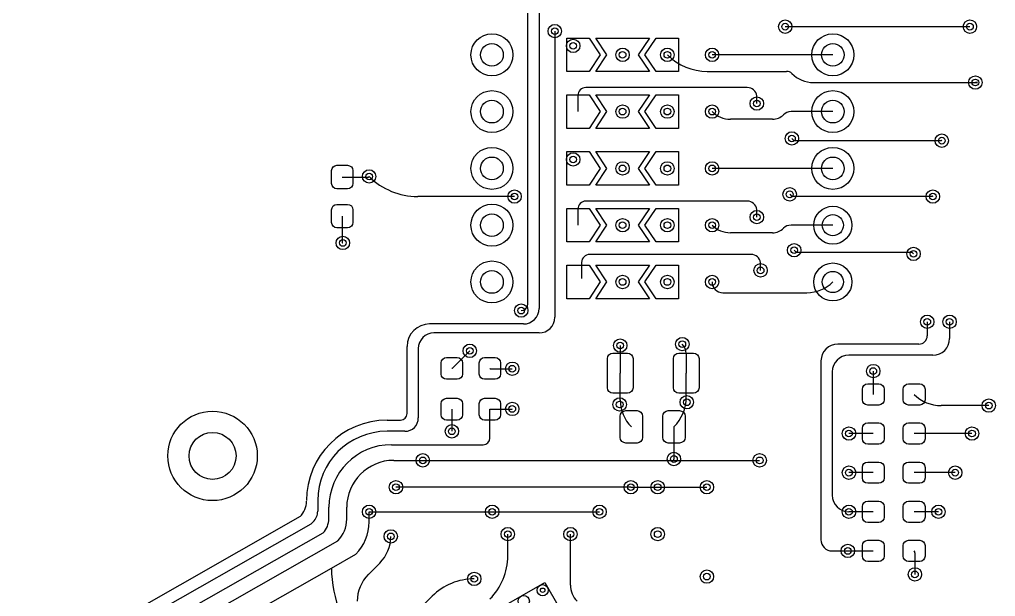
# Model space of a CAD drawing. Header units: millimetres. Extents: x -171 to 83, y -111 to 20.
# Drawn here: x -152.53 to -108.9, y -62.27 to -36.46 of the extents above; entities that cross this region are included whole.
import ezdxf

# ---------------------------------------------------------------- set-up
doc = ezdxf.new("R2010")
doc.units = ezdxf.units.MM
doc.layers.add('livello 6', color=18, linetype='Continuous', lineweight=25, true_color=0x000000)

msp = doc.modelspace()

# ---------------------------------------------------------------- linework, layer by layer
at = {"layer": 'livello 6', "color": 133, "true_color": 0x37cbcb, "flags": 128}
for points in [[(-129.7985, -49.1835), (-129.7985, -11.9835)], [(-129.2985, -32.3835), (-129.2985, -49.3835)], [(-128.5985, -36.9835), (-128.5985, -49.7829)], [(-118.2985, -36.7835), (-110.0397, -36.7835)], [(-126.5665, -38.0435), (-127.0665, -38.7935), (-128.0665, -38.7935), (-128.0665, -37.2935), (-127.0665, -37.2935), (-126.5665, -38.0435)], [(-124.8665, -38.0435), (-124.3665, -38.7935), (-126.7665, -38.7935), (-126.2665, -38.0435), (-126.7665, -37.2935), (-124.3665, -37.2935), (-124.8665, -38.0435)], [(-124.5665, -38.0435), (-124.0665, -37.2935), (-123.0665, -37.2935), (-123.0665, -38.7935), (-124.0665, -38.7935), (-124.5665, -38.0435)], [(-116.1685, -38.0435), (-121.5665, -38.0435)], [(-121.78, -38.7835), (-118.24, -38.7835)], [(-119.9915, -39.5085), (-127.2088, -39.5085)], [(-117.0329, -39.2835), (-109.6985, -39.2835)], [(-109.6985, -39.2835), (-109.798, -39.2835)], [(-126.5665, -40.5835), (-127.0665, -41.3335), (-128.0665, -41.3335), (-128.0665, -39.8335), (-127.0665, -39.8335), (-126.5665, -40.5835)], [(-127.5665, -39.8662), (-127.5665, -40.5835)], [(-124.8665, -40.5835), (-124.3665, -41.3335), (-126.7665, -41.3335), (-126.2665, -40.5835), (-126.7665, -39.8335), (-124.3665, -39.8335), (-124.8665, -40.5835)], [(-124.5665, -40.5835), (-124.0665, -39.8335), (-123.0665, -39.8335), (-123.0665, -41.3335), (-124.0665, -41.3335), (-124.5665, -40.5835)], [(-119.5678, -40.2222), (-119.5678, -39.8777)], [(-119.5665, -40.2235), (-119.5678, -40.2222)], [(-120.0765, -40.9235), (-120.7457, -40.9235)], [(-118.8594, -40.9235), (-120.0765, -40.9235)], [(-116.1685, -40.5835), (-118.0386, -40.5835)], [(-117.9985, -41.7835), (-117.9107, -41.8713)], [(-117.9107, -41.8713), (-111.328, -41.8713)], [(-126.5665, -43.1235), (-127.0665, -43.8735), (-128.0665, -43.8735), (-128.0665, -42.3735), (-127.0665, -42.3735), (-126.5665, -43.1235)], [(-124.8665, -43.1235), (-124.3665, -43.8735), (-126.7665, -43.8735), (-126.2665, -43.1235), (-126.7665, -42.3735), (-124.3665, -42.3735), (-124.8665, -43.1235)], [(-124.5665, -43.1235), (-124.0665, -42.3735), (-123.0665, -42.3735), (-123.0665, -43.8735), (-124.0665, -43.8735), (-124.5665, -43.1235)], [(-138.336, -44.0335), (-138.4269, -44.0154), (-138.504, -43.9639), (-138.5555, -43.8869), (-138.5735, -43.796), (-138.5735, -43.221), (-138.5555, -43.1301), (-138.504, -43.0531), (-138.4269, -43.0016), (-138.336, -42.9835), (-137.861, -42.9835), (-137.7702, -43.0016), (-137.6931, -43.0531), (-137.6416, -43.1301), (-137.6235, -43.221), (-137.6235, -43.796), (-137.6416, -43.8869), (-137.6931, -43.9639), (-137.7702, -44.0154), (-137.861, -44.0335), (-138.336, -44.0335)], [(-116.1685, -43.1235), (-121.5665, -43.1235)], [(-138.0985, -43.5085), (-136.9235, -43.5085)], [(-130.3985, -44.3835), (-134.7258, -44.3835)], [(-118.0985, -44.2835), (-118.0187, -44.3633)], [(-118.0187, -44.3633), (-111.7187, -44.3633)], [(-138.336, -45.7835), (-138.4269, -45.7654), (-138.504, -45.7139), (-138.5555, -45.6369), (-138.5735, -45.546), (-138.5735, -44.971), (-138.5555, -44.8801), (-138.504, -44.8031), (-138.4269, -44.7516), (-138.336, -44.7335), (-137.861, -44.7335), (-137.7702, -44.7516), (-137.6931, -44.8031), (-137.6416, -44.8801), (-137.6235, -44.971), (-137.6235, -45.546), (-137.6416, -45.6369), (-137.6931, -45.7139), (-137.7702, -45.7654), (-137.861, -45.7835), (-138.336, -45.7835)], [(-126.5665, -45.6635), (-127.0665, -46.4135), (-128.0665, -46.4135), (-128.0665, -44.9135), (-127.0665, -44.9135), (-126.5665, -45.6635)], [(-119.9915, -44.5885), (-127.2088, -44.5885)], [(-124.8665, -45.6635), (-124.3665, -46.4135), (-126.7665, -46.4135), (-126.2665, -45.6635), (-126.7665, -44.9135), (-124.3665, -44.9135), (-124.8665, -45.6635)], [(-124.5665, -45.6635), (-124.0665, -44.9135), (-123.0665, -44.9135), (-123.0665, -46.4135), (-124.0665, -46.4135), (-124.5665, -45.6635)], [(-138.0985, -45.2585), (-138.0985, -46.4335)], [(-127.5665, -44.9462), (-127.5665, -45.6635)], [(-119.5678, -45.3022), (-119.5678, -44.9577)], [(-119.5665, -45.3035), (-119.5678, -45.3022)], [(-116.1685, -45.6635), (-118.0386, -45.6635)], [(-120.0765, -46.0035), (-120.7457, -46.0035)], [(-118.8594, -46.0035), (-120.0765, -46.0035)], [(-119.8223, -46.9698), (-127.0396, -46.9698)], [(-117.7985, -46.8835), (-117.8985, -46.7835)], [(-112.6228, -46.8835), (-117.7985, -46.8835)], [(-112.5607, -46.9456), (-112.6228, -46.8835)], [(-126.5665, -48.2035), (-127.0665, -48.9535), (-128.0665, -48.9535), (-128.0665, -47.4535), (-127.0665, -47.4535), (-126.5665, -48.2035)], [(-127.3973, -47.3275), (-127.3973, -48.0448)], [(-124.8665, -48.2035), (-124.3665, -48.9535), (-126.7665, -48.9535), (-126.2665, -48.2035), (-126.7665, -47.4535), (-124.3665, -47.4535), (-124.8665, -48.2035)], [(-124.5665, -48.2035), (-124.0665, -47.4535), (-123.0665, -47.4535), (-123.0665, -48.9535), (-124.0665, -48.9535), (-124.5665, -48.2035)], [(-119.3985, -47.6835), (-119.3985, -47.339)], [(-119.3973, -47.6848), (-119.3985, -47.6835)], [(-121.0865, -48.6835), (-117.3274, -48.6835)], [(-129.9985, -50.0835), (-134.1985, -50.0835)], [(-111.9485, -49.9835), (-111.9485, -50.607)], [(-110.9485, -49.9835), (-110.9485, -50.7335)], [(-129.2992, -50.4835), (-133.9985, -50.4835)], [(-112.325, -50.9835), (-115.9485, -50.9835)], [(-135.1985, -54.0835), (-135.1985, -51.0835)], [(-134.6985, -51.1835), (-134.6985, -54.2835)], [(-132.3985, -51.2835), (-133.186, -52.071)], [(-125.0985, -52.9335), (-125.1176, -53.0292), (-125.1718, -53.1103), (-125.2529, -53.1645), (-125.3485, -53.1835), (-125.9985, -53.1835), (-126.0942, -53.1645), (-126.1753, -53.1103), (-126.2295, -53.0292), (-126.2485, -52.9335), (-126.2485, -51.6335), (-126.2295, -51.5378), (-126.1753, -51.4567), (-126.0942, -51.4025), (-125.9985, -51.3835), (-125.3485, -51.3835), (-125.2529, -51.4025), (-125.1718, -51.4567), (-125.1176, -51.5378), (-125.0985, -51.6335), (-125.0985, -52.9335)], [(-125.6735, -51.0474), (-125.6735, -52.2835)], [(-122.1485, -52.9335), (-122.1676, -53.0292), (-122.2218, -53.1103), (-122.3029, -53.1645), (-122.3985, -53.1835), (-123.0485, -53.1835), (-123.1442, -53.1645), (-123.2253, -53.1103), (-123.2795, -53.0292), (-123.2985, -52.9335), (-123.2985, -51.6335), (-123.2795, -51.5378), (-123.2253, -51.4567), (-123.1442, -51.4025), (-123.0485, -51.3835), (-122.3985, -51.3835), (-122.3029, -51.4025), (-122.2218, -51.4567), (-122.1676, -51.5378), (-122.1485, -51.6335), (-122.1485, -52.9335)], [(-122.7235, -51.406), (-122.7235, -52.2835)], [(-133.436, -52.5585), (-133.5269, -52.5404), (-133.604, -52.4889), (-133.6555, -52.4119), (-133.6735, -52.321), (-133.6735, -51.821), (-133.6555, -51.7301), (-133.604, -51.6531), (-133.5269, -51.6016), (-133.436, -51.5835), (-132.961, -51.5835), (-132.8702, -51.6016), (-132.7931, -51.6531), (-132.7416, -51.7301), (-132.7235, -51.821), (-132.7235, -52.321), (-132.7416, -52.4119), (-132.7931, -52.4889), (-132.8702, -52.5404), (-132.961, -52.5585), (-133.436, -52.5585)], [(-131.736, -52.5585), (-131.8269, -52.5404), (-131.904, -52.4889), (-131.9555, -52.4119), (-131.9735, -52.321), (-131.9735, -51.821), (-131.9555, -51.7301), (-131.904, -51.6531), (-131.8269, -51.6016), (-131.736, -51.5835), (-131.261, -51.5835), (-131.1702, -51.6016), (-131.0931, -51.6531), (-131.0416, -51.7301), (-131.0235, -51.821), (-131.0235, -52.321), (-131.0416, -52.4119), (-131.0931, -52.4889), (-131.1702, -52.5404), (-131.261, -52.5585), (-131.736, -52.5585)], [(-116.6985, -51.7335), (-116.6985, -59.7335)], [(-114.4485, -51.4835), (-115.4557, -51.4835)], [(-111.6985, -51.4835), (-114.4485, -51.4835)], [(-133.186, -52.071), (-133.1985, -52.071)], [(-131.4985, -52.071), (-131.486, -52.0835)], [(-131.486, -52.0835), (-130.4985, -52.0835)], [(-125.6735, -53.4764), (-125.6735, -52.2835)], [(-122.7235, -53.3557), (-122.7235, -52.2835)], [(-116.1985, -52.2264), (-116.1985, -57.7335)], [(-114.361, -52.1892), (-114.361, -53.2335)], [(-113.8735, -53.471), (-113.8916, -53.5619), (-113.9431, -53.6389), (-114.0202, -53.6904), (-114.111, -53.7085), (-114.611, -53.7085), (-114.7019, -53.6904), (-114.779, -53.6389), (-114.8305, -53.5619), (-114.8485, -53.471), (-114.8485, -52.996), (-114.8305, -52.9051), (-114.779, -52.8281), (-114.7019, -52.7766), (-114.611, -52.7585), (-114.111, -52.7585), (-114.0202, -52.7766), (-113.9431, -52.8281), (-113.8916, -52.9051), (-113.8735, -52.996), (-113.8735, -53.471)], [(-112.0485, -53.471), (-112.0666, -53.5619), (-112.1181, -53.6389), (-112.1952, -53.6904), (-112.286, -53.7085), (-112.786, -53.7085), (-112.8769, -53.6904), (-112.954, -53.6389), (-113.0055, -53.5619), (-113.0235, -53.471), (-113.0235, -52.996), (-113.0055, -52.9051), (-112.954, -52.8281), (-112.8769, -52.7766), (-112.786, -52.7585), (-112.286, -52.7585), (-112.1952, -52.7766), (-112.1181, -52.8281), (-112.0666, -52.9051), (-112.0485, -52.996), (-112.0485, -53.471)], [(-133.436, -54.3835), (-133.5269, -54.3654), (-133.604, -54.3139), (-133.6555, -54.2369), (-133.6735, -54.146), (-133.6735, -53.646), (-133.6555, -53.5551), (-133.604, -53.4781), (-133.5269, -53.4266), (-133.436, -53.4085), (-132.961, -53.4085), (-132.8702, -53.4266), (-132.7931, -53.4781), (-132.7416, -53.5551), (-132.7235, -53.646), (-132.7235, -54.146), (-132.7416, -54.2369), (-132.7931, -54.3139), (-132.8702, -54.3654), (-132.961, -54.3835), (-133.436, -54.3835)], [(-131.736, -54.3835), (-131.8269, -54.3654), (-131.904, -54.3139), (-131.9555, -54.2369), (-131.9735, -54.146), (-131.9735, -53.646), (-131.9555, -53.5551), (-131.904, -53.4781), (-131.8269, -53.4266), (-131.736, -53.4085), (-131.261, -53.4085), (-131.1702, -53.4266), (-131.0931, -53.4781), (-131.0416, -53.5551), (-131.0235, -53.646), (-131.0235, -54.146), (-131.0416, -54.2369), (-131.0931, -54.3139), (-131.1702, -54.3654), (-131.261, -54.3835), (-131.736, -54.3835)], [(-133.1985, -53.896), (-133.1985, -54.8835)], [(-131.4985, -55.1835), (-131.4985, -53.896)], [(-131.4985, -53.896), (-130.511, -53.896)], [(-130.511, -53.896), (-130.4985, -53.8835)], [(-124.6735, -55.1585), (-124.6926, -55.2542), (-124.7468, -55.3353), (-124.8279, -55.3895), (-124.9235, -55.4085), (-125.4235, -55.4085), (-125.5192, -55.3895), (-125.6003, -55.3353), (-125.6545, -55.2542), (-125.6735, -55.1585), (-125.6735, -54.2085), (-125.6545, -54.1128), (-125.6003, -54.0317), (-125.5192, -53.9775), (-125.4235, -53.9585), (-124.9235, -53.9585), (-124.8279, -53.9775), (-124.7468, -54.0317), (-124.6926, -54.1128), (-124.6735, -54.2085), (-124.6735, -55.1585)], [(-122.7735, -55.1585), (-122.7926, -55.2542), (-122.8468, -55.3353), (-122.9279, -55.3895), (-123.0235, -55.4085), (-123.5235, -55.4085), (-123.6192, -55.3895), (-123.7003, -55.3353), (-123.7545, -55.2542), (-123.7735, -55.1585), (-123.7735, -54.2085), (-123.7545, -54.1128), (-123.7003, -54.0317), (-123.6192, -53.9775), (-123.5235, -53.9585), (-123.0235, -53.9585), (-122.9279, -53.9775), (-122.8468, -54.0317), (-122.7926, -54.1128), (-122.7735, -54.2085), (-122.7735, -55.1585)], [(-109.1985, -53.7335), (-111.3289, -53.7335)], [(-136.0985, -54.3835), (-135.4985, -54.3835)], [(-113.8735, -55.221), (-113.8916, -55.3119), (-113.9431, -55.3889), (-114.0202, -55.4404), (-114.111, -55.4585), (-114.611, -55.4585), (-114.7019, -55.4404), (-114.779, -55.3889), (-114.8305, -55.3119), (-114.8485, -55.221), (-114.8485, -54.746), (-114.8305, -54.6551), (-114.779, -54.5781), (-114.7019, -54.5266), (-114.611, -54.5085), (-114.111, -54.5085), (-114.0202, -54.5266), (-113.9431, -54.5781), (-113.8916, -54.6551), (-113.8735, -54.746), (-113.8735, -55.221)], [(-112.0485, -55.221), (-112.0666, -55.3119), (-112.1181, -55.3889), (-112.1952, -55.4404), (-112.286, -55.4585), (-112.786, -55.4585), (-112.8769, -55.4404), (-112.954, -55.3889), (-113.0055, -55.3119), (-113.0235, -55.221), (-113.0235, -54.746), (-113.0055, -54.6551), (-112.954, -54.5781), (-112.8769, -54.5266), (-112.786, -54.5085), (-112.286, -54.5085), (-112.1952, -54.5266), (-112.1181, -54.5781), (-112.0666, -54.6551), (-112.0485, -54.746), (-112.0485, -55.221)], [(-135.2985, -54.8835), (-136.0985, -54.8835)], [(-123.2735, -54.6835), (-123.2735, -56.1231)], [(-114.361, -54.9835), (-115.4485, -54.9835)], [(-109.9485, -54.9835), (-112.536, -54.9835)], [(-135.8985, -55.4835), (-131.7985, -55.4835)], [(-135.7985, -56.1835), (-134.4985, -56.1835)], [(-134.4985, -56.1835), (-123.2985, -56.1835)], [(-123.2985, -56.1835), (-119.44, -56.1835)], [(-113.8735, -56.971), (-113.8916, -57.0619), (-113.9431, -57.1389), (-114.0202, -57.1904), (-114.111, -57.2085), (-114.611, -57.2085), (-114.7019, -57.1904), (-114.779, -57.1389), (-114.8305, -57.0619), (-114.8485, -56.971), (-114.8485, -56.496), (-114.8305, -56.4051), (-114.779, -56.3281), (-114.7019, -56.2766), (-114.611, -56.2585), (-114.111, -56.2585), (-114.0202, -56.2766), (-113.9431, -56.3281), (-113.8916, -56.4051), (-113.8735, -56.496), (-113.8735, -56.971)], [(-112.0485, -56.971), (-112.0666, -57.0619), (-112.1181, -57.1389), (-112.1952, -57.1904), (-112.286, -57.2085), (-112.786, -57.2085), (-112.8769, -57.1904), (-112.954, -57.1389), (-113.0055, -57.0619), (-113.0235, -56.971), (-113.0235, -56.496), (-113.0055, -56.4051), (-112.954, -56.3281), (-112.8769, -56.2766), (-112.786, -56.2585), (-112.286, -56.2585), (-112.1952, -56.2766), (-112.1181, -56.3281), (-112.0666, -56.4051), (-112.0485, -56.496), (-112.0485, -56.971)], [(-114.361, -56.7335), (-115.4485, -56.7335)], [(-110.6985, -56.7335), (-112.536, -56.7335)], [(-125.1985, -57.3835), (-135.6985, -57.3835)], [(-125.1985, -57.3835), (-123.9985, -57.3835)], [(-123.9985, -57.3835), (-121.7985, -57.3835)], [(-139.1985, -57.9835), (-139.1985, -58.4592)], [(-113.8735, -58.721), (-113.8916, -58.8119), (-113.9431, -58.8889), (-114.0202, -58.9404), (-114.111, -58.9585), (-114.611, -58.9585), (-114.7019, -58.9404), (-114.779, -58.8889), (-114.8305, -58.8119), (-114.8485, -58.721), (-114.8485, -58.246), (-114.8305, -58.1551), (-114.779, -58.0781), (-114.7019, -58.0266), (-114.611, -58.0085), (-114.111, -58.0085), (-114.0202, -58.0266), (-113.9431, -58.0781), (-113.8916, -58.1551), (-113.8735, -58.246), (-113.8735, -58.721)], [(-112.0485, -58.721), (-112.0666, -58.8119), (-112.1181, -58.8889), (-112.1952, -58.9404), (-112.286, -58.9585), (-112.786, -58.9585), (-112.8769, -58.9404), (-112.954, -58.8889), (-113.0055, -58.8119), (-113.0235, -58.721), (-113.0235, -58.246), (-113.0055, -58.1551), (-112.954, -58.0781), (-112.8769, -58.0266), (-112.786, -58.0085), (-112.286, -58.0085), (-112.1952, -58.0266), (-112.1181, -58.0781), (-112.0666, -58.1551), (-112.0485, -58.246), (-112.0485, -58.721)], [(-138.6985, -58.7954), (-138.6985, -58.2835)], [(-137.8985, -58.8178), (-137.8985, -58.2835)], [(-139.9821, -58.7), (-148.1076, -63.3279)], [(-136.8985, -58.4835), (-126.5985, -58.4835)], [(-136.8985, -58.935), (-136.8985, -58.4835)], [(-114.361, -58.4835), (-115.4485, -58.4835)], [(-111.4485, -58.4835), (-112.536, -58.4835)], [(-139.4985, -59.037), (-147.8309, -63.7828)], [(-139.4985, -59.037), (-139.3949, -58.9333)], [(-147.0065, -64.0072), (-138.9587, -59.4234)], [(-130.6985, -60.4521), (-130.6985, -59.4835)], [(-127.8985, -61.7592), (-127.8985, -59.4835)], [(-113.8735, -60.471), (-113.8916, -60.5619), (-113.9431, -60.6389), (-114.0202, -60.6904), (-114.111, -60.7085), (-114.611, -60.7085), (-114.7019, -60.6904), (-114.779, -60.6389), (-114.8305, -60.5619), (-114.8485, -60.471), (-114.8485, -59.996), (-114.8305, -59.9051), (-114.779, -59.8281), (-114.7019, -59.7766), (-114.611, -59.7585), (-114.111, -59.7585), (-114.0202, -59.7766), (-113.9431, -59.8281), (-113.8916, -59.9051), (-113.8735, -59.996), (-113.8735, -60.471)], [(-112.0485, -60.471), (-112.0666, -60.5619), (-112.1181, -60.6389), (-112.1952, -60.6904), (-112.286, -60.7085), (-112.786, -60.7085), (-112.8769, -60.6904), (-112.954, -60.6389), (-113.0055, -60.5619), (-113.0235, -60.471), (-113.0235, -59.996), (-113.0055, -59.9051), (-112.954, -59.8281), (-112.8769, -59.7766), (-112.786, -59.7585), (-112.286, -59.7585), (-112.1952, -59.7766), (-112.1181, -59.8281), (-112.0666, -59.9051), (-112.0485, -59.996), (-112.0485, -60.471)], [(-152.5265, -67.8872), (-138.2985, -59.7835)], [(-138.5816, -61.0004), (-137.4985, -60.3835)], [(-116.1985, -60.2335), (-115.4985, -60.2335)], [(-115.4985, -60.2335), (-114.361, -60.2335)], [(-112.4985, -60.324), (-112.4985, -61.2835)], [(-142.2769, -63.1051), (-138.5816, -61.0004)], [(-136.4252, -60.7785), (-136.9302, -61.2835)], [(-136.9302, -61.2835), (-136.9352, -61.2885)], [(-129.0502, -61.6515), (-127.8252, -63.7733), (-129.9469, -64.9983), (-131.1719, -62.8765), (-129.0502, -61.6515)], [(-134.5985, -62.7835), (-134.0764, -62.2613)]]:
    msp.add_lwpolyline(points, dxfattribs=at)
for points in [[(-123.5665, -38.0435, 0.19891205), (-121.78, -38.7835)], [(-117.9986, -38.8835, 0.19890958), (-118.24, -38.7835)], [(-117.9986, -38.8835, 0.19891284), (-117.0329, -39.2835)], [(-127.2088, -39.5085, 0.41421356), (-127.5665, -39.8662)], [(-119.5679, -39.8777, 0.37209972), (-119.9915, -39.5085)], [(-121.5665, -40.5835, 0.19891111), (-120.7457, -40.9235)], [(-118.8594, -40.9235, 0.19894764), (-118.3765, -40.7235)], [(-118.0386, -40.5835, 0.19885894), (-118.3765, -40.7235)], [(-111.2985, -41.8835, 0.19896223), (-111.328, -41.8713)], [(-136.9235, -43.5085, 0.41421356), (-136.8985, -43.4835)], [(-136.8986, -43.4835, 0.19891248), (-134.7258, -44.3835)], [(-111.6985, -44.3835, 0.41421356), (-111.7187, -44.3633)], [(-127.2088, -44.5885, 0.41421356), (-127.5665, -44.9462)], [(-119.5679, -44.9577, 0.37209972), (-119.9915, -44.5885)], [(-121.5665, -45.6635, 0.19891111), (-120.7457, -46.0035)], [(-118.8594, -46.0035, 0.19894764), (-118.3765, -45.8035)], [(-118.0386, -45.6635, 0.19885894), (-118.3765, -45.8035)], [(-138.0985, -46.4335, 0.41421356), (-138.0735, -46.4585)], [(-127.0396, -46.9698, 0.41421356), (-127.3973, -47.3275)], [(-119.3986, -47.339, 0.37216569), (-119.8223, -46.9698)], [(-121.5665, -48.2035, 0.41421356), (-121.0865, -48.6835)], [(-117.3274, -48.6835, 0.19892761), (-116.1685, -48.2035)], [(-130.0985, -49.4835, 0.41421356), (-129.7985, -49.1835)], [(-129.9985, -50.0835, 0.41421356), (-129.2985, -49.3835)], [(-134.1985, -50.0835, 0.41421356), (-135.1985, -51.0835)], [(-129.2992, -50.4836, 0.41421356), (-128.5985, -49.7829)], [(-133.9985, -50.4835, 0.41421356), (-134.6985, -51.1835)], [(-112.325, -50.9835, 0.41421356), (-111.9485, -50.607)], [(-122.7235, -51.406, 0.19891331), (-122.8985, -50.9835)], [(-115.9485, -50.9835, 0.41421356), (-116.6985, -51.7335)], [(-111.6985, -51.4835, 0.41421356), (-110.9485, -50.7335)], [(-115.4557, -51.4836, 0.41421356), (-116.1985, -52.2264)], [(-125.6735, -53.4764, 0.19891219), (-125.1735, -54.6835)], [(-123.2735, -54.6835, 0.19890049), (-122.7235, -53.3557)], [(-112.536, -53.2335, 0.19891219), (-111.3289, -53.7335)], [(-135.4985, -54.3835, 0.41421356), (-135.1985, -54.0835)], [(-136.0985, -54.3835, 0.41421356), (-139.6985, -57.9835)], [(-135.2985, -54.8835, 0.41421356), (-134.6985, -54.2835)], [(-136.0985, -54.8835, 0.41421356), (-139.1985, -57.9835)], [(-131.7985, -55.4835, 0.41421356), (-131.4985, -55.1835)], [(-135.8985, -55.4835, 0.41421356), (-138.6985, -58.2835)], [(-135.7985, -56.1835, 0.41421356), (-137.8985, -58.2835)], [(-123.2986, -56.1835, 0.1990619), (-123.2735, -56.1231)], [(-139.9821, -58.7, 0.19891652), (-139.6972, -58.0121)], [(-116.1985, -57.7335, 0.41421356), (-115.4485, -58.4835)], [(-139.395, -58.9333, 0.198925), (-139.1985, -58.4592)], [(-138.9587, -59.4234, 0.19892766), (-138.6985, -58.7954)], [(-138.2986, -59.7835, 0.19892073), (-137.8985, -58.8178)], [(-137.4985, -60.3835, 0.19890125), (-136.8985, -58.935)], [(-136.4252, -60.7785, 0.19891143), (-135.9302, -59.5835)], [(-116.6985, -59.7335, 0.41421356), (-116.1985, -60.2335)], [(-131.4986, -62.3835, 0.19891678), (-130.6985, -60.4521)], [(-112.4986, -60.324, 0.19881684), (-112.536, -60.2335)], [(-138.5817, -61.0004, 0.19891218), (-137.045, -64.7103)], [(-136.9352, -61.2885, 0.19892417), (-137.4302, -62.4835)], [(-132.1985, -61.4835, 0.19892257), (-134.0764, -62.2613)], [(-127.8986, -61.7592, 0.19892444), (-127.5985, -62.4835)]]:
    msp.add_lwpolyline(points, format="xyb", dxfattribs=at)
at = {"layer": 'livello 6', "color": 250, "true_color": 0x121212}
for centre, radius in [((-118.2985, -36.7835), 0.3), ((-110.0397, -36.7835), 0.3), ((-128.5985, -36.9835), 0.3), ((-127.7765, -37.6435), 0.3), ((-125.5665, -38.0435), 0.3), ((-123.5665, -38.0435), 0.3), ((-121.5665, -38.0435), 0.3), ((-109.798, -39.2835), 0.3), ((-119.5665, -40.2235), 0.3), ((-125.5665, -40.5835), 0.3), ((-123.5665, -40.5835), 0.3), ((-121.5665, -40.5835), 0.3), ((-117.9985, -41.7835), 0.3), ((-111.2985, -41.8835), 0.3), ((-127.7765, -42.7235), 0.3), ((-136.8985, -43.4835), 0.3), ((-125.5665, -43.1235), 0.3), ((-123.5665, -43.1235), 0.3), ((-121.5665, -43.1235), 0.3), ((-118.0985, -44.2835), 0.3), ((-130.3985, -44.3835), 0.3), ((-111.6985, -44.3835), 0.3), ((-125.5665, -45.6635), 0.3), ((-123.5665, -45.6635), 0.3), ((-121.5665, -45.6635), 0.3), ((-119.5665, -45.3035), 0.3), ((-138.0735, -46.4585), 0.3), ((-117.8985, -46.7835), 0.3), ((-112.5607, -46.9456), 0.3), ((-119.3973, -47.6848), 0.3), ((-125.5665, -48.2035), 0.3), ((-123.5665, -48.2035), 0.3), ((-121.5665, -48.2035), 0.3), ((-130.0985, -49.4835), 0.3), ((-111.9485, -49.9835), 0.3), ((-110.9485, -49.9835), 0.3), ((-132.3985, -51.2835), 0.3), ((-125.6735, -51.0474), 0.3), ((-122.8985, -50.9835), 0.3), ((-130.4985, -52.0835), 0.3), ((-114.361, -52.1892), 0.3), ((-130.4985, -53.8835), 0.3), ((-125.6985, -53.6835), 0.3), ((-122.6985, -53.5835), 0.3), ((-109.1985, -53.7335), 0.3), ((-143.8985, -55.9835), 2), ((-133.1985, -54.8835), 0.3), ((-115.4485, -54.9835), 0.3), ((-109.9485, -54.9835), 0.3), ((-123.2735, -56.1231), 0.3), ((-134.4985, -56.1835), 0.3), ((-119.44, -56.1835), 0.3), ((-115.4485, -56.7335), 0.3), ((-110.6985, -56.7335), 0.3), ((-135.6985, -57.3835), 0.3), ((-125.1985, -57.3835), 0.3), ((-123.9985, -57.3835), 0.3), ((-121.7985, -57.3835), 0.3), ((-136.8985, -58.4835), 0.3), ((-131.3985, -58.4835), 0.3), ((-126.5985, -58.4835), 0.3), ((-115.4485, -58.4835), 0.3), ((-111.4485, -58.4835), 0.3), ((-135.9302, -59.5835), 0.3), ((-130.6985, -59.4835), 0.3), ((-127.8985, -59.4835), 0.3), ((-123.9985, -59.4835), 0.3), ((-115.4985, -60.2335), 0.3), ((-112.4985, -61.2835), 0.3), ((-132.1985, -61.4835), 0.3), ((-121.7985, -61.3835), 0.3)]:
    msp.add_circle(centre, radius, dxfattribs=at)
at = {"layer": 'livello 6', "color": 18, "true_color": 0x000000}
for centre, radius in [((-118.2985, -36.7835), 0.15), ((-110.0397, -36.7835), 0.15), ((-128.5985, -36.9835), 0.15), ((-127.7765, -37.6435), 0.15), ((-131.4085, -38.0435), 0.508), ((-125.5665, -38.0435), 0.15), ((-123.5665, -38.0435), 0.15), ((-121.5665, -38.0435), 0.15), ((-116.1685, -38.0435), 0.508), ((-109.798, -39.2835), 0.15), ((-131.4085, -40.5835), 0.508), ((-119.5665, -40.2235), 0.15), ((-116.1685, -40.5835), 0.508), ((-125.5665, -40.5835), 0.15), ((-123.5665, -40.5835), 0.15), ((-121.5665, -40.5835), 0.15), ((-117.9985, -41.7835), 0.15), ((-111.2985, -41.8835), 0.15), ((-131.4085, -43.1235), 0.508), ((-127.7765, -42.7235), 0.15), ((-116.1685, -43.1235), 0.508), ((-125.5665, -43.1235), 0.15), ((-123.5665, -43.1235), 0.15), ((-121.5665, -43.1235), 0.15), ((-136.8985, -43.4835), 0.15), ((-130.3985, -44.3835), 0.15), ((-118.0985, -44.2835), 0.15), ((-111.6985, -44.3835), 0.15), ((-131.4085, -45.6635), 0.508), ((-119.5665, -45.3035), 0.15), ((-116.1685, -45.6635), 0.475), ((-125.5665, -45.6635), 0.15), ((-123.5665, -45.6635), 0.15), ((-121.5665, -45.6635), 0.15), ((-138.0735, -46.4585), 0.15), ((-117.8985, -46.7835), 0.15), ((-112.5607, -46.9456), 0.15), ((-119.3973, -47.6848), 0.15), ((-131.4085, -48.2035), 0.508), ((-116.1685, -48.2035), 0.475), ((-125.5665, -48.2035), 0.15), ((-123.5665, -48.2035), 0.15), ((-121.5665, -48.2035), 0.15), ((-130.0985, -49.4835), 0.15), ((-111.9485, -49.9835), 0.15), ((-110.9485, -49.9835), 0.15), ((-125.6735, -51.0474), 0.15), ((-122.8985, -50.9835), 0.15), ((-132.3985, -51.2835), 0.15), ((-130.4985, -52.0835), 0.15), ((-114.361, -52.1892), 0.15), ((-125.6985, -53.6835), 0.15), ((-122.6985, -53.5835), 0.15), ((-109.1985, -53.7335), 0.15), ((-130.4985, -53.8835), 0.15), ((-143.8985, -55.9835), 1.05), ((-133.1985, -54.8835), 0.15), ((-115.4485, -54.9835), 0.15), ((-109.9485, -54.9835), 0.15), ((-134.4985, -56.1835), 0.15), ((-123.2735, -56.1231), 0.15), ((-119.44, -56.1835), 0.15), ((-115.4485, -56.7335), 0.15), ((-110.6985, -56.7335), 0.15), ((-135.6985, -57.3835), 0.15), ((-125.1985, -57.3835), 0.15), ((-123.9985, -57.3835), 0.15), ((-121.7985, -57.3835), 0.15), ((-136.8985, -58.4835), 0.15), ((-131.3985, -58.4835), 0.15), ((-126.5985, -58.4835), 0.15), ((-115.4485, -58.4835), 0.15), ((-111.4485, -58.4835), 0.15), ((-130.6985, -59.4835), 0.15), ((-127.8985, -59.4835), 0.15), ((-123.9985, -59.4835), 0.15), ((-135.9302, -59.5835), 0.15), ((-115.4985, -60.2335), 0.15), ((-132.1985, -61.4835), 0.15), ((-121.7985, -61.3835), 0.15), ((-112.4985, -61.2835), 0.15), ((-129.1417, -61.993), 0.1)]:
    msp.add_circle(centre, radius, dxfattribs=at)
at = {"layer": 'livello 6', "color": 133, "true_color": 0x37cbcb}
for centre, radius in [((-131.4085, -38.0435), 0.9398), ((-116.1685, -38.0435), 0.9398), ((-131.4085, -40.5835), 0.9398), ((-116.1685, -40.5835), 0.9398), ((-131.4085, -43.1235), 0.9398), ((-116.1685, -43.1235), 0.9398), ((-131.4085, -45.6635), 0.9398), ((-116.1685, -45.6635), 0.85), ((-131.4085, -48.2035), 0.9398), ((-116.1685, -48.2035), 0.85), ((-129.1417, -61.993), 0.25), ((-129.986, -62.4805), 0.25)]:
    msp.add_circle(centre, radius, dxfattribs=at)

doc.saveas('drawing.dxf')
